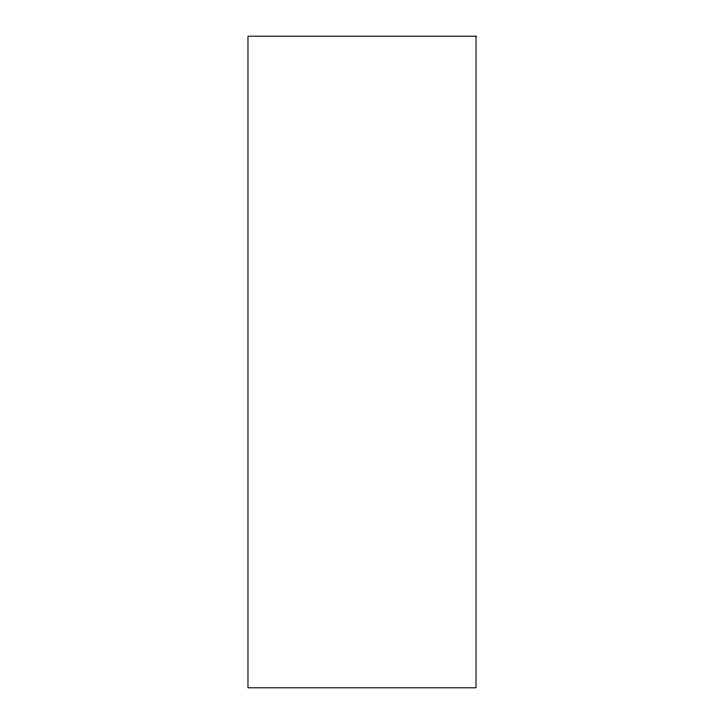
<?xml version="1.0" encoding="UTF-8"?>
<svg xmlns="http://www.w3.org/2000/svg" width="724" height="724" viewBox="0 0 724 724"><rect width="100%" height="100%" fill="white"/><g stroke="black" fill="none" stroke-linecap="round" stroke-linejoin="round"><path stroke-width="1.09" d="M476.03 36.2L247.97 36.2L247.97 687.8L476.03 687.8L476.03 36.2"/></g></svg>
